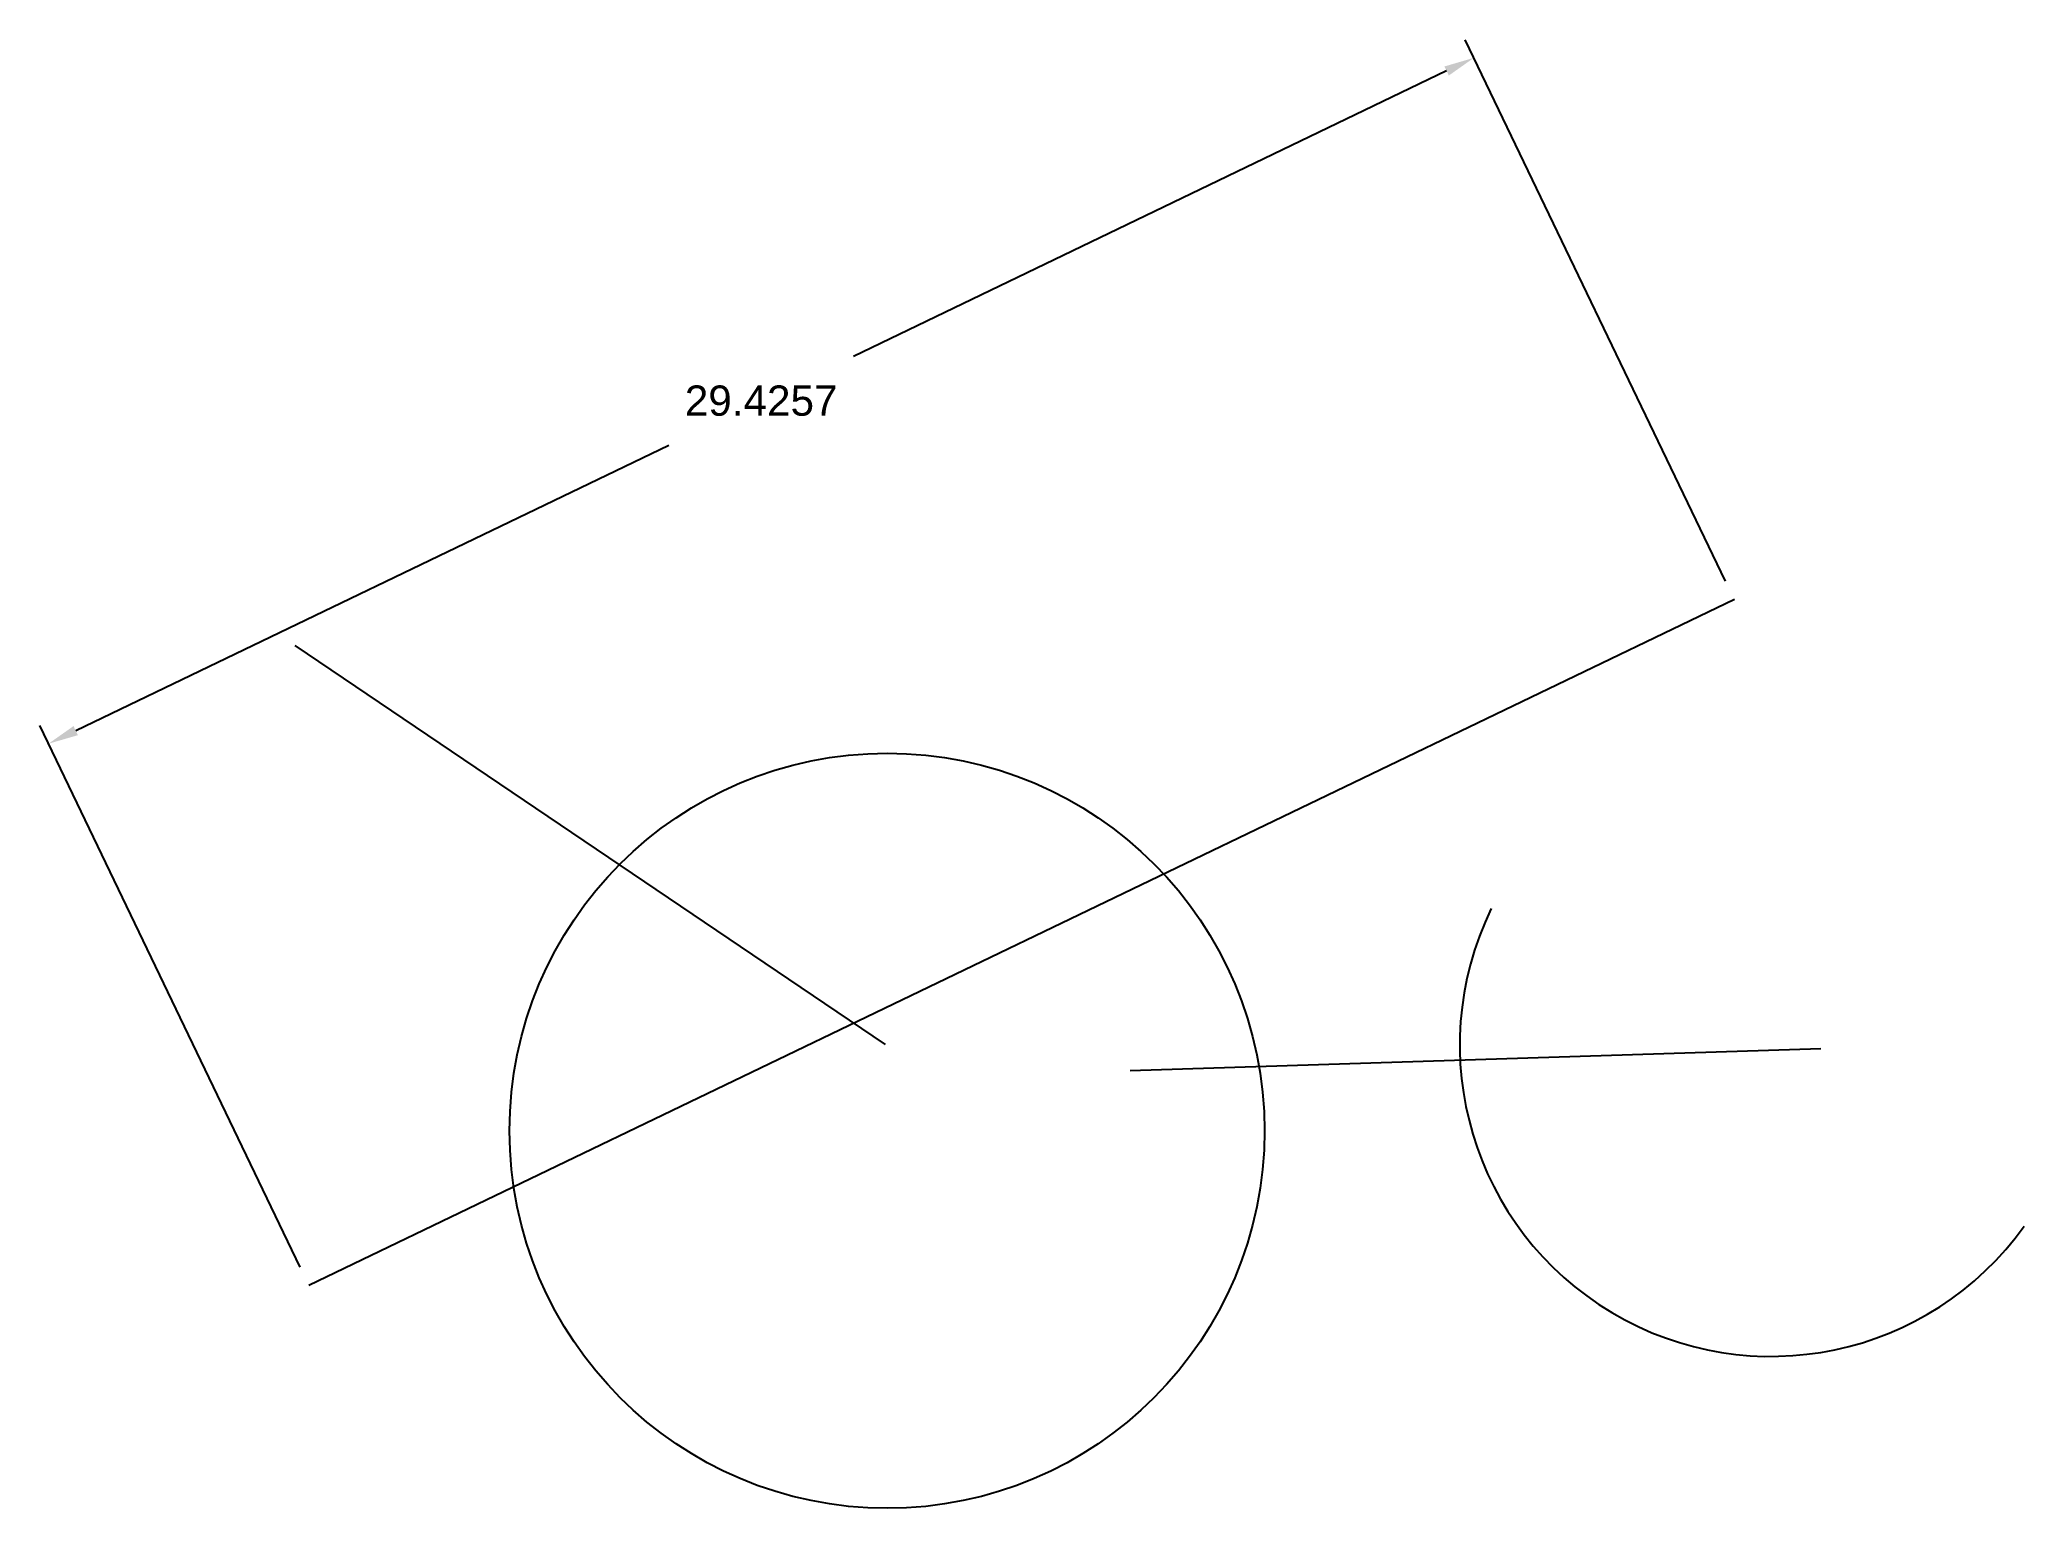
# Model space of a CAD drawing. Header units: inches. Extents: x 5.1 to 42, y 0.7 to 28.
import ezdxf

# ---------------------------------------------------------------- set-up
doc = ezdxf.new("R2010")
doc.units = ezdxf.units.IN
doc.header["$MEASUREMENT"] = 0
for name, color, linetype in [('C-PROP-ANNO', 3, 'Continuous'), ('C-TOPO-MAJR', 44, 'Continuous'), ('V-NODE-SITE', 4, 'Continuous')]:
    doc.layers.add(name, color=color, linetype=linetype)
doc.styles.get("Standard").update_dxf_attribs({"font": 'arial.ttf'})
doc.dimstyles.get("Standard").update_dxf_attribs({"dimtxt": 0.18, "dimasz": 0.18, "dimexe": 0.18, "dimexo": 0.0625, "dimgap": 0.09, "dimtad": 0, "dimtih": 1, "dimtoh": 1, "dimdec": 4, "dimzin": 0, "dimdsep": 46, "dimtxsty": 'Standard', "dimcen": 0.09, "dimadec": 0, "dimazin": 0, "dimtfac": 1, "dimtdec": 4, "dimtofl": 0, "dimtmove": 0, "dimatfit": 3, "dimfxl": 1, "dimtolj": 1, "dimtzin": 0, "dimarcsym": 0})

# ---------------------------------------------------------------- blocks, each defined once
blk = doc.blocks.new('*D1')
at = {"layer": 'C-PROP-ANNO', "color": 0, "lineweight": -2, "transparency": 16777216}
for p, q in [((36.424, 17.939), (31.579, 28.009)), ((9.907, 5.182), (5.062, 15.253))]:
    blk.add_line(p, q, dxfattribs=at)
at = {"layer": 'C-PROP-ANNO', "color": 0, "transparency": 16777216}
for p, q in [((31.234, 27.428), (20.202, 22.12)), ((5.732, 15.159), (16.764, 20.466))]:
    blk.add_line(p, q, dxfattribs=at)
for points in [[(31.194, 27.512), (31.275, 27.343), (31.741, 27.672)], [(5.691, 15.243), (5.772, 15.074), (5.225, 14.915)]]:
    blk.add_solid(points, dxfattribs=at)
at = {"layer": 'Defpoints', "color": 0, "transparency": 16777216}
for p in [(31.741, 27.672), (36.586, 17.601), (10.069, 4.844)]:
    blk.add_point(p, dxfattribs=at)
at = {"layer": 'C-PROP-ANNO', "color": 0, "transparency": 16777216, "insert": (18.483, 21.293), "char_height": 0.5625, "attachment_point": 5}
blk.add_mtext('\\A1;29.4257', dxfattribs=at)

msp = doc.modelspace()

# ---------------------------------------------------------------- linework, layer by layer
at = {"layer": 'C-TOPO-MAJR'}
for p, q in [((10.06945, 4.8443), (36.58614, 17.60107)), ((9.80801, 16.74316), (20.78816, 9.32036)), ((25.34455, 8.83545), (38.19208, 9.24576))]:
    msp.add_line(p, q, dxfattribs=at)
at = {"layer": 'V-NODE-SITE'}
msp.add_circle((20.82551, 7.71643), 7.02147, dxfattribs=at)
msp.add_arc((37.26875, 9.31091), 5.79026, 153.984583, 324.456321, dxfattribs=at)

# ---------------------------------------------------------------- dimensions: what is measured, and where the dimension line sits
at = {"layer": 'C-PROP-ANNO'}
dim = msp.add_aligned_dim(p1=(10.06945, 4.8443), p2=(36.58614, 17.60107), distance=11.17524, dimstyle='Standard', override={"dimscale": 6, "dimtxt": 0.09375, "dimasz": 0.09375, "dimexe": 0.0625, "dimatfit": 3, "dimlwd": 65535}, dxfattribs=at)
dim.commit()
dim.dimension.update_dxf_attribs({"geometry": '*D1', "text_midpoint": (18.48304, 21.29315)})

doc.saveas('drawing.dxf')
